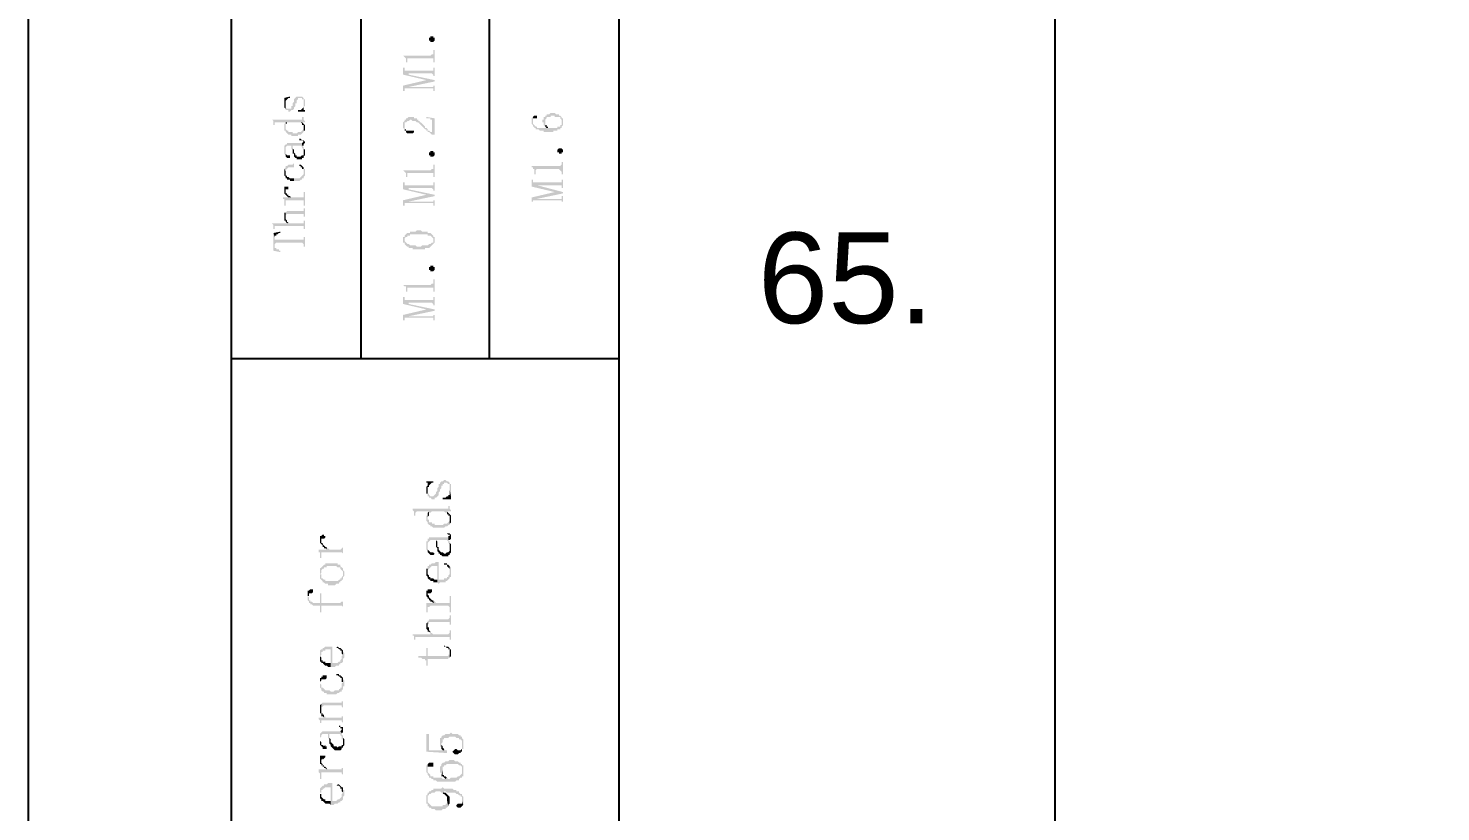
# Model space of a CAD drawing. Header units: millimetres. Extents: x 7018 to 13530, y 4187 to 5692.
# Drawn here: x 13109.91 to 13156.6, y 5084.47 to 5110.38 of the extents above; entities that cross this region are included whole.
import ezdxf

# ---------------------------------------------------------------- set-up
doc = ezdxf.new("R2010")
doc.units = ezdxf.units.MM
doc.styles.get("Standard").update_dxf_attribs({"font": 'arial.ttf'})

msp = doc.modelspace()

# ---------------------------------------------------------------- hatches: boundary and pattern name
at = {"transparency": 33554559}
for points in [[(13123.345, 5110.016), (13123.345, 5109.971), (13123.345, 5109.971), (13123.299, 5109.926), (13123.209, 5109.926), (13123.209, 5109.971), (13123.164, 5109.971), (13123.164, 5110.016), (13123.164, 5110.061), (13123.209, 5110.061), (13123.209, 5110.106), (13123.299, 5110.106), (13123.299, 5110.061), (13123.345, 5110.061), (13123.345, 5110.016)], [(13122.306, 5109.474), (13122.306, 5109.474), (13122.352, 5109.429), (13122.352, 5109.429), (13122.397, 5109.384), (13122.397, 5109.339), (13122.397, 5109.249), (13122.442, 5109.249), (13122.442, 5109.384), (13123.299, 5109.384), (13123.299, 5109.339), (13123.299, 5109.249), (13123.345, 5109.249), (13123.345, 5109.655), (13123.299, 5109.655), (13123.299, 5109.565), (13123.299, 5109.519), (13123.254, 5109.519), (13123.209, 5109.474)], [(13122.306, 5109.068), (13122.306, 5108.843), (13123.074, 5108.662), (13123.074, 5108.662), (13123.345, 5108.617), (13123.345, 5108.662), (13122.487, 5108.843), (13122.487, 5108.888), (13122.397, 5108.978), (13122.352, 5108.978), (13122.352, 5109.068)], [(13122.397, 5108.978), (13122.487, 5108.888), (13123.254, 5108.888), (13123.299, 5108.843), (13123.299, 5108.797), (13123.345, 5108.797), (13123.345, 5109.068), (13123.299, 5109.068), (13123.299, 5109.023), (13123.299, 5108.978), (13123.254, 5108.978)], [(13122.306, 5108.481), (13122.306, 5108.301), (13122.352, 5108.301), (13122.352, 5108.346), (13122.352, 5108.391), (13122.397, 5108.391), (13122.487, 5108.436), (13123.345, 5108.617), (13123.074, 5108.662)], [(13122.397, 5108.391), (13123.299, 5108.391), (13123.299, 5108.301), (13123.345, 5108.301), (13123.345, 5108.481), (13123.299, 5108.481), (13123.299, 5108.436), (13122.487, 5108.436)], [(13118.38, 5108.075), (13118.38, 5108.03), (13118.425, 5107.714), (13118.425, 5107.895), (13118.425, 5107.94), (13118.425, 5107.985), (13118.47, 5108.03), (13118.47, 5108.03), (13118.515, 5108.075), (13118.561, 5108.075), (13118.561, 5108.12)], [(13118.38, 5107.895), (13118.38, 5107.804), (13118.38, 5107.759), (13118.425, 5107.714), (13118.38, 5108.03), (13118.38, 5107.985)], [(13118.425, 5107.714), (13118.425, 5107.669), (13118.515, 5107.669), (13118.515, 5107.624), (13118.561, 5107.624), (13118.606, 5107.669), (13118.651, 5107.669), (13118.696, 5107.714), (13118.696, 5107.759), (13118.696, 5107.759), (13118.741, 5107.804), (13118.741, 5107.85), (13118.741, 5107.895), (13118.786, 5107.895), (13118.786, 5107.985), (13118.786, 5107.985), (13118.831, 5108.03), (13118.831, 5108.075), (13118.967, 5108.075), (13118.967, 5108.03), (13119.012, 5108.03), (13119.012, 5107.985), (13119.012, 5107.714), (13119.012, 5107.759), (13119.057, 5107.804), (13119.057, 5107.895), (13119.057, 5108.03), (13119.012, 5108.03), (13119.012, 5108.075), (13119.012, 5108.075), (13118.967, 5108.12), (13118.786, 5108.12), (13118.741, 5108.075), (13118.741, 5108.075), (13118.696, 5108.03), (13118.696, 5107.985), (13118.696, 5107.94), (13118.651, 5107.895), (13118.651, 5107.85), (13118.651, 5107.804), (13118.606, 5107.804), (13118.606, 5107.714), (13118.47, 5107.714), (13118.425, 5107.759), (13118.425, 5107.804), (13118.425, 5107.895)], [(13117.974, 5107.353), (13117.974, 5107.353), (13118.019, 5107.308), (13118.019, 5107.263), (13118.019, 5107.173), (13118.064, 5107.173), (13118.064, 5107.263), (13118.47, 5107.263), (13118.47, 5107.218), (13118.47, 5107.263), (13119.057, 5107.263), (13119.057, 5107.308), (13119.057, 5107.308), (13119.012, 5107.353), (13119.012, 5107.398), (13119.012, 5107.443), (13118.967, 5107.443), (13118.967, 5107.398), (13118.967, 5107.353), (13118.922, 5107.353)], [(13118.831, 5107.669), (13118.831, 5107.624), (13119.057, 5107.624), (13119.057, 5107.669), (13119.012, 5107.669), (13119.012, 5107.895), (13119.012, 5107.85), (13119.012, 5107.759), (13119.012, 5107.759), (13118.967, 5107.714), (13118.967, 5107.714), (13118.922, 5107.669), (13118.876, 5107.669)], [(13122.306, 5107.173), (13122.306, 5107.127), (13122.306, 5107.082), (13122.352, 5107.037), (13122.352, 5107.173), (13122.352, 5107.263), (13122.397, 5107.263), (13122.442, 5107.308), (13122.487, 5107.308), (13122.532, 5107.353), (13122.577, 5107.353), (13122.622, 5107.308), (13122.713, 5107.308), (13122.758, 5107.263), (13122.803, 5107.263), (13122.848, 5107.218), (13122.848, 5107.218), (13122.893, 5107.173), (13122.893, 5107.173), (13122.938, 5107.127), (13122.938, 5107.127), (13122.983, 5107.082), (13122.983, 5107.082), (13123.029, 5107.037), (13123.074, 5107.037), (13123.074, 5106.992), (13123.119, 5106.992), (13123.119, 5106.947), (13123.164, 5106.947), (13123.209, 5106.902), (13123.209, 5106.902), (13123.254, 5106.857), (13123.254, 5106.947), (13123.209, 5106.947), (13123.164, 5106.992), (13123.119, 5106.992), (13123.119, 5107.037), (13123.119, 5107.037), (13123.074, 5107.082), (13123.029, 5107.082), (13123.029, 5107.127), (13123.029, 5107.127), (13122.983, 5107.173), (13122.983, 5107.173), (13122.938, 5107.218), (13122.938, 5107.218), (13122.893, 5107.263), (13122.848, 5107.263), (13122.848, 5107.308), (13122.803, 5107.308), (13122.803, 5107.353), (13122.758, 5107.353), (13122.758, 5107.398), (13122.668, 5107.398), (13122.668, 5107.443), (13122.487, 5107.443), (13122.442, 5107.398), (13122.397, 5107.398), (13122.397, 5107.353), (13122.352, 5107.353), (13122.352, 5107.308), (13122.352, 5107.308), (13122.306, 5107.263), (13122.306, 5107.218), (13122.306, 5107.218)], [(13123.074, 5107.443), (13123.074, 5107.398), (13123.209, 5107.398), (13123.209, 5107.353), (13123.254, 5107.353), (13123.254, 5106.857), (13123.345, 5106.857), (13123.345, 5107.398)], [(13126.549, 5107.308), (13126.549, 5107.263), (13126.549, 5107.218), (13126.594, 5107.173), (13126.594, 5107.127), (13126.639, 5107.127), (13126.639, 5107.082), (13126.684, 5107.082), (13126.684, 5107.037), (13126.775, 5107.037), (13126.82, 5106.992), (13126.955, 5106.992), (13126.955, 5106.947), (13127.271, 5106.947), (13127.271, 5106.992), (13127.406, 5106.992), (13127.406, 5107.037), (13127.497, 5107.037), (13127.497, 5107.082), (13127.542, 5107.082), (13127.542, 5107.127), (13127.542, 5107.263), (13127.542, 5107.173), (13127.497, 5107.173), (13127.497, 5107.127), (13127.406, 5107.127), (13127.406, 5107.082), (13126.729, 5107.082), (13126.729, 5107.127), (13126.684, 5107.127), (13126.639, 5107.173), (13126.639, 5107.173), (13126.594, 5107.218), (13126.594, 5107.263), (13126.594, 5107.443), (13126.549, 5107.398), (13126.549, 5107.353)], [(13126.594, 5107.443), (13126.594, 5107.308), (13126.594, 5107.398), (13126.729, 5107.398), (13126.729, 5107.489), (13126.639, 5107.489)], [(13126.91, 5107.308), (13126.91, 5107.263), (13126.955, 5107.263), (13126.955, 5107.173), (13126.955, 5107.173), (13127, 5107.127), (13127, 5107.308), (13127, 5107.353), (13127, 5107.353), (13127.045, 5107.398), (13127.045, 5107.443), (13127.181, 5107.443), (13127.181, 5107.489), (13127.316, 5107.489), (13127.316, 5107.443), (13127.497, 5107.443), (13127.497, 5107.398), (13127.497, 5107.398), (13127.542, 5107.353), (13127.542, 5107.127), (13127.587, 5107.173), (13127.587, 5107.263), (13127.587, 5107.308), (13127.587, 5107.398), (13127.542, 5107.398), (13127.542, 5107.443), (13127.542, 5107.443), (13127.497, 5107.489), (13127.452, 5107.489), (13127.452, 5107.534), (13127.361, 5107.534), (13127.316, 5107.579), (13127.181, 5107.579), (13127.136, 5107.534), (13127.045, 5107.534), (13127.045, 5107.489), (13127, 5107.489), (13127, 5107.443), (13126.955, 5107.443), (13126.955, 5107.398), (13126.955, 5107.353), (13126.91, 5107.353)], [(13118.38, 5107.082), (13118.38, 5107.037), (13118.38, 5106.992), (13118.425, 5106.992), (13118.425, 5106.947), (13118.425, 5106.947), (13118.47, 5106.902), (13118.47, 5106.902), (13118.515, 5106.857), (13118.606, 5106.857), (13118.606, 5106.812), (13118.831, 5106.812), (13118.831, 5106.857), (13118.922, 5106.857), (13118.967, 5106.902), (13118.967, 5106.902), (13119.012, 5106.947), (13119.012, 5107.082), (13119.012, 5107.037), (13119.012, 5107.037), (13118.967, 5106.992), (13118.967, 5106.992), (13118.922, 5106.947), (13118.831, 5106.947), (13118.786, 5106.902), (13118.651, 5106.902), (13118.651, 5106.947), (13118.515, 5106.947), (13118.515, 5106.992), (13118.47, 5106.992), (13118.425, 5107.037), (13118.425, 5107.218), (13118.38, 5107.218), (13118.38, 5107.173), (13118.38, 5107.127)], [(13118.425, 5107.218), (13118.425, 5107.127), (13118.425, 5107.218), (13118.47, 5107.218), (13118.47, 5107.263), (13118.425, 5107.263)], [(13118.922, 5107.263), (13118.967, 5107.218), (13118.967, 5107.173), (13119.012, 5107.173), (13119.012, 5106.947), (13119.012, 5106.992), (13119.057, 5106.992), (13119.057, 5107.037), (13119.057, 5107.082), (13119.057, 5107.127), (13119.057, 5107.173), (13119.012, 5107.218), (13119.012, 5107.218), (13118.967, 5107.263)], [(13122.352, 5107.037), (13122.352, 5106.992), (13122.397, 5106.992), (13122.397, 5106.947), (13122.397, 5106.947), (13122.442, 5106.902), (13122.622, 5106.902), (13122.668, 5106.947), (13122.668, 5106.992), (13122.397, 5106.992), (13122.397, 5107.037), (13122.352, 5107.037), (13122.352, 5107.127), (13122.352, 5107.127)], [(13127, 5107.127), (13127, 5107.127), (13127.045, 5107.082), (13127.09, 5107.082), (13127.09, 5107.127), (13127.045, 5107.127), (13127.045, 5107.173), (13127, 5107.173), (13127, 5107.218), (13127, 5107.308)], [(13118.38, 5106.36), (13118.38, 5106.315), (13118.38, 5106.225), (13118.38, 5106.225), (13118.425, 5106.18), (13118.425, 5106.36), (13118.425, 5106.45), (13118.425, 5106.45), (13118.47, 5106.496), (13118.606, 5106.496), (13118.606, 5106.405), (13118.651, 5106.36), (13118.651, 5106.315), (13118.651, 5106.496), (13118.922, 5106.496), (13118.967, 5106.45), (13118.967, 5106.405), (13119.012, 5106.405), (13119.012, 5106.315), (13119.012, 5106.27), (13119.012, 5106.45), (13119.012, 5106.45), (13118.967, 5106.496), (13118.967, 5106.586), (13118.47, 5106.586), (13118.47, 5106.541), (13118.425, 5106.541), (13118.38, 5106.496)], [(13118.876, 5106.721), (13118.876, 5106.676), (13118.967, 5106.676), (13119.012, 5106.631), (13119.012, 5106.496), (13119.012, 5106.541), (13119.012, 5106.541), (13119.057, 5106.586), (13119.057, 5106.631), (13119.012, 5106.676), (13118.967, 5106.676), (13118.922, 5106.721)], [(13118.967, 5106.586), (13118.967, 5106.496), (13119.012, 5106.496), (13119.012, 5106.631), (13119.012, 5106.631)], [(13118.425, 5106.18), (13118.425, 5106.135), (13118.425, 5106.135), (13118.47, 5106.089), (13118.561, 5106.089), (13118.561, 5106.135), (13118.561, 5106.18), (13118.47, 5106.18), (13118.425, 5106.225), (13118.425, 5106.36)], [(13118.651, 5106.315), (13118.651, 5106.225), (13118.696, 5106.225), (13118.696, 5106.18), (13118.696, 5106.135), (13118.696, 5106.135), (13118.741, 5106.089), (13118.786, 5106.089), (13118.786, 5106.044), (13118.967, 5106.044), (13118.967, 5106.089), (13119.012, 5106.089), (13119.012, 5106.135), (13119.012, 5106.135), (13119.057, 5106.18), (13119.057, 5106.27), (13119.057, 5106.315), (13119.057, 5106.36), (13119.012, 5106.405), (13119.012, 5106.225), (13119.012, 5106.18), (13118.967, 5106.18), (13118.922, 5106.135), (13118.786, 5106.135), (13118.786, 5106.18), (13118.741, 5106.18), (13118.741, 5106.225), (13118.741, 5106.225), (13118.696, 5106.27), (13118.696, 5106.315), (13118.696, 5106.36), (13118.651, 5106.405), (13118.651, 5106.496)], [(13123.345, 5106.225), (13123.345, 5106.18), (13123.345, 5106.18), (13123.299, 5106.135), (13123.209, 5106.135), (13123.209, 5106.18), (13123.164, 5106.18), (13123.164, 5106.225), (13123.164, 5106.27), (13123.209, 5106.27), (13123.209, 5106.315), (13123.299, 5106.315), (13123.299, 5106.27), (13123.345, 5106.27), (13123.345, 5106.225)], [(13127.587, 5106.315), (13127.587, 5106.27), (13127.542, 5106.27), (13127.542, 5106.225), (13127.452, 5106.225), (13127.452, 5106.27), (13127.406, 5106.27), (13127.406, 5106.315), (13127.406, 5106.36), (13127.406, 5106.36), (13127.452, 5106.405), (13127.542, 5106.405), (13127.587, 5106.36), (13127.587, 5106.315)], [(13118.38, 5105.728), (13118.425, 5105.638), (13118.425, 5105.683), (13118.425, 5105.683), (13118.47, 5105.728), (13118.47, 5105.728), (13118.515, 5105.774), (13118.696, 5105.774), (13118.696, 5105.322), (13118.876, 5105.322), (13118.922, 5105.367), (13118.967, 5105.367), (13118.967, 5105.412), (13119.012, 5105.412), (13119.012, 5105.458), (13119.012, 5105.458), (13119.057, 5105.503), (13119.057, 5105.548), (13119.057, 5105.638), (13119.057, 5105.683), (13119.057, 5105.728), (13119.012, 5105.728), (13119.012, 5105.774), (13119.012, 5105.638), (13119.012, 5105.548), (13119.012, 5105.548), (13118.967, 5105.503), (13118.967, 5105.503), (13118.922, 5105.458), (13118.922, 5105.458), (13118.876, 5105.412), (13118.696, 5105.412), (13118.696, 5105.909), (13118.696, 5105.909), (13118.651, 5105.864), (13118.515, 5105.864), (13118.47, 5105.819), (13118.425, 5105.819), (13118.425, 5105.774), (13118.425, 5105.774)], [(13118.38, 5105.593), (13118.38, 5105.503), (13118.38, 5105.503), (13118.425, 5105.458), (13118.425, 5105.412), (13118.47, 5105.412), (13118.47, 5105.367), (13118.561, 5105.367), (13118.561, 5105.322), (13118.696, 5105.322), (13118.696, 5105.412), (13118.561, 5105.412), (13118.515, 5105.458), (13118.47, 5105.458), (13118.47, 5105.503), (13118.425, 5105.503), (13118.425, 5105.548), (13118.425, 5105.638), (13118.38, 5105.728), (13118.38, 5105.683), (13118.38, 5105.638)], [(13118.876, 5105.819), (13118.922, 5105.819), (13118.922, 5105.774), (13118.967, 5105.774), (13118.967, 5105.728), (13119.012, 5105.728), (13119.012, 5105.683), (13119.012, 5105.638), (13119.012, 5105.774), (13119.012, 5105.774), (13118.967, 5105.819), (13118.967, 5105.819), (13118.922, 5105.864), (13118.876, 5105.864)], [(13122.306, 5105.683), (13122.306, 5105.683), (13122.352, 5105.638), (13122.352, 5105.638), (13122.397, 5105.593), (13122.397, 5105.548), (13122.397, 5105.458), (13122.442, 5105.458), (13122.442, 5105.593), (13123.299, 5105.593), (13123.299, 5105.548), (13123.299, 5105.458), (13123.345, 5105.458), (13123.345, 5105.864), (13123.299, 5105.864), (13123.299, 5105.774), (13123.299, 5105.728), (13123.254, 5105.728), (13123.209, 5105.683)], [(13126.549, 5105.819), (13126.549, 5105.774), (13126.594, 5105.774), (13126.594, 5105.728), (13126.639, 5105.728), (13126.639, 5105.683), (13126.639, 5105.548), (13126.684, 5105.548), (13126.684, 5105.683), (13126.684, 5105.683), (13126.729, 5105.728), (13127.452, 5105.728), (13127.497, 5105.683), (13127.497, 5105.683), (13127.542, 5105.638), (13127.542, 5105.548), (13127.587, 5105.548), (13127.587, 5105.954), (13127.542, 5105.954), (13127.542, 5105.864), (13127.542, 5105.864), (13127.497, 5105.819), (13127.452, 5105.819)], [(13118.38, 5105.051), (13118.38, 5104.961), (13118.38, 5104.916), (13118.425, 5104.871), (13118.425, 5105.006), (13118.425, 5105.051), (13118.515, 5105.051), (13118.515, 5105.097), (13118.515, 5105.142), (13118.38, 5105.142), (13118.38, 5105.097)], [(13122.306, 5105.277), (13122.306, 5105.051), (13123.074, 5104.871), (13123.074, 5104.871), (13123.345, 5104.826), (13123.345, 5104.871), (13122.487, 5105.051), (13122.487, 5105.097), (13122.397, 5105.187), (13122.352, 5105.187), (13122.352, 5105.277)], [(13122.397, 5105.187), (13122.487, 5105.097), (13123.254, 5105.097), (13123.299, 5105.051), (13123.299, 5105.006), (13123.345, 5105.006), (13123.345, 5105.277), (13123.299, 5105.277), (13123.299, 5105.232), (13123.299, 5105.187), (13123.254, 5105.187)], [(13126.549, 5105.367), (13126.549, 5105.142), (13127.316, 5104.961), (13127.316, 5104.961), (13127.587, 5104.916), (13127.587, 5104.961), (13126.729, 5105.187), (13126.729, 5105.187), (13126.639, 5105.277), (13126.594, 5105.277), (13126.594, 5105.322), (13126.594, 5105.367)], [(13126.639, 5105.277), (13126.729, 5105.187), (13127.542, 5105.187), (13127.542, 5105.142), (13127.542, 5105.097), (13127.587, 5105.097), (13127.587, 5105.367), (13127.542, 5105.367), (13127.542, 5105.322), (13127.542, 5105.277), (13127.497, 5105.277)], [(13118.335, 5104.781), (13118.335, 5104.735), (13118.38, 5104.735), (13118.38, 5104.645), (13118.38, 5104.6), (13118.38, 5104.51), (13118.425, 5104.51), (13118.425, 5104.645), (13118.425, 5104.69), (13119.012, 5104.69), (13119.012, 5104.645), (13119.012, 5104.51), (13119.057, 5104.51), (13119.057, 5104.961), (13119.012, 5104.961), (13119.012, 5104.826), (13119.012, 5104.781), (13118.561, 5104.781)], [(13118.425, 5104.871), (13118.425, 5104.871), (13118.47, 5104.826), (13118.47, 5104.826), (13118.515, 5104.781), (13118.606, 5104.781), (13118.561, 5104.826), (13118.515, 5104.826), (13118.515, 5104.871), (13118.47, 5104.871), (13118.47, 5104.916), (13118.425, 5104.916), (13118.425, 5104.961), (13118.425, 5105.006)], [(13122.306, 5104.69), (13122.306, 5104.51), (13122.352, 5104.51), (13122.352, 5104.555), (13122.352, 5104.6), (13122.397, 5104.6), (13122.487, 5104.645), (13123.345, 5104.826), (13123.074, 5104.871)], [(13122.397, 5104.6), (13123.299, 5104.6), (13123.299, 5104.51), (13123.345, 5104.51), (13123.345, 5104.69), (13123.299, 5104.69), (13123.299, 5104.645), (13122.487, 5104.645)], [(13126.549, 5104.781), (13126.549, 5104.645), (13126.594, 5104.645), (13126.594, 5104.69), (13126.639, 5104.69), (13126.729, 5104.735), (13127.587, 5104.916), (13127.316, 5104.961)], [(13126.639, 5104.69), (13127.542, 5104.69), (13127.542, 5104.645), (13127.587, 5104.645), (13127.587, 5104.826), (13127.542, 5104.826), (13127.542, 5104.781), (13127.542, 5104.735), (13126.729, 5104.735)], [(13118.38, 5104.149), (13118.38, 5104.104), (13118.38, 5104.013), (13118.425, 5104.013), (13118.425, 5103.968), (13118.425, 5103.968), (13118.47, 5103.923), (13118.47, 5103.923), (13118.515, 5103.968), (13118.47, 5103.968), (13118.47, 5104.013), (13118.47, 5104.013), (13118.425, 5104.058), (13118.425, 5104.284), (13118.38, 5104.284), (13118.38, 5104.194), (13118.38, 5104.194)], [(13118.425, 5104.284), (13118.425, 5104.149), (13118.425, 5104.194), (13118.47, 5104.239), (13119.012, 5104.239), (13119.012, 5104.149), (13119.057, 5104.149), (13119.057, 5104.42), (13119.012, 5104.42), (13119.012, 5104.374), (13119.012, 5104.329), (13118.47, 5104.329)], [(13117.974, 5103.923), (13117.974, 5103.923), (13118.019, 5103.878), (13118.019, 5103.833), (13118.019, 5103.743), (13118.064, 5103.743), (13118.064, 5103.788), (13118.064, 5103.833), (13119.012, 5103.833), (13119.012, 5103.743), (13119.057, 5103.743), (13119.057, 5104.013), (13119.012, 5104.013), (13119.012, 5103.968), (13119.012, 5103.923), (13118.515, 5103.923), (13118.515, 5103.968), (13118.47, 5103.923)], [(13118.019, 5103.607), (13118.064, 5103.427), (13118.064, 5103.517), (13118.109, 5103.517), (13118.109, 5103.562), (13118.154, 5103.562), (13118.199, 5103.607), (13118.245, 5103.607), (13118.245, 5103.652)], [(13118.019, 5103.607), (13118.019, 5103.02), (13118.245, 5102.975), (13118.245, 5103.02), (13118.199, 5103.02), (13118.199, 5103.066), (13118.109, 5103.066), (13118.109, 5103.111), (13118.064, 5103.111), (13118.064, 5103.201), (13118.064, 5103.427)], [(13118.064, 5103.427), (13118.064, 5103.201), (13118.064, 5103.246), (13118.064, 5103.246), (13118.109, 5103.291), (13118.967, 5103.291), (13119.012, 5103.246), (13119.012, 5103.156), (13119.057, 5103.156), (13119.057, 5103.472), (13119.012, 5103.472), (13119.012, 5103.427), (13119.012, 5103.382), (13118.064, 5103.382)], [(13122.306, 5103.382), (13122.306, 5103.291), (13122.352, 5103.291), (13122.352, 5103.246), (13122.352, 5103.382), (13122.352, 5103.427), (13122.352, 5103.427), (13122.397, 5103.472), (13122.442, 5103.472), (13122.442, 5103.517), (13122.532, 5103.517), (13122.532, 5103.562), (13123.119, 5103.562), (13123.119, 5103.517), (13123.209, 5103.517), (13123.254, 5103.472), (13123.254, 5103.472), (13123.299, 5103.427), (13123.299, 5103.382), (13123.299, 5103.517), (13123.299, 5103.517), (13123.254, 5103.562), (13123.254, 5103.562), (13123.209, 5103.607), (13123.119, 5103.607), (13123.119, 5103.652), (13122.938, 5103.652), (13122.893, 5103.697), (13122.758, 5103.697), (13122.713, 5103.652), (13122.532, 5103.652), (13122.532, 5103.607), (13122.442, 5103.607), (13122.397, 5103.562), (13122.397, 5103.562), (13122.352, 5103.517), (13122.352, 5103.472), (13122.306, 5103.472)], [(13122.352, 5103.246), (13122.397, 5103.201), (13122.397, 5103.201), (13122.442, 5103.156), (13122.487, 5103.156), (13122.487, 5103.111), (13122.622, 5103.111), (13122.622, 5103.066), (13123.029, 5103.066), (13123.029, 5103.111), (13123.164, 5103.111), (13123.209, 5103.156), (13123.209, 5103.156), (13123.254, 5103.201), (13123.254, 5103.201), (13123.299, 5103.246), (13123.299, 5103.246), (13123.345, 5103.291), (13123.345, 5103.336), (13123.345, 5103.382), (13123.345, 5103.427), (13123.345, 5103.472), (13123.299, 5103.472), (13123.299, 5103.517), (13123.299, 5103.336), (13123.299, 5103.291), (13123.254, 5103.291), (13123.209, 5103.246), (13123.164, 5103.246), (13123.119, 5103.201), (13122.938, 5103.201), (13122.893, 5103.156), (13122.758, 5103.156), (13122.713, 5103.201), (13122.532, 5103.201), (13122.487, 5103.246), (13122.442, 5103.246), (13122.397, 5103.291), (13122.397, 5103.291), (13122.352, 5103.336), (13122.352, 5103.382)], [(13123.345, 5102.434), (13123.345, 5102.389), (13123.345, 5102.389), (13123.299, 5102.343), (13123.209, 5102.343), (13123.209, 5102.389), (13123.164, 5102.389), (13123.164, 5102.434), (13123.164, 5102.479), (13123.209, 5102.479), (13123.209, 5102.524), (13123.299, 5102.524), (13123.299, 5102.479), (13123.345, 5102.479), (13123.345, 5102.434)], [(13122.306, 5101.892), (13122.306, 5101.892), (13122.352, 5101.847), (13122.397, 5101.847), (13122.397, 5101.802), (13122.397, 5101.757), (13122.397, 5101.666), (13122.442, 5101.666), (13122.442, 5101.802), (13123.299, 5101.802), (13123.299, 5101.757), (13123.299, 5101.666), (13123.345, 5101.666), (13123.345, 5102.073), (13123.299, 5102.073), (13123.299, 5101.982), (13123.299, 5101.937), (13123.254, 5101.937), (13123.209, 5101.892)], [(13122.306, 5101.486), (13122.306, 5101.26), (13123.074, 5101.08), (13123.074, 5101.08), (13123.345, 5101.035), (13123.345, 5101.08), (13122.487, 5101.26), (13122.487, 5101.305), (13122.397, 5101.396), (13122.352, 5101.396), (13122.352, 5101.486)], [(13122.397, 5101.396), (13122.487, 5101.305), (13123.254, 5101.305), (13123.299, 5101.26), (13123.299, 5101.215), (13123.345, 5101.215), (13123.345, 5101.486), (13123.299, 5101.486), (13123.299, 5101.441), (13123.299, 5101.396), (13123.254, 5101.396)], [(13122.306, 5100.899), (13122.306, 5100.719), (13122.352, 5100.719), (13122.352, 5100.764), (13122.352, 5100.809), (13122.397, 5100.809), (13122.487, 5100.854), (13123.345, 5101.035), (13123.074, 5101.08)], [(13122.397, 5100.809), (13123.299, 5100.809), (13123.299, 5100.719), (13123.345, 5100.719), (13123.345, 5100.899), (13123.299, 5100.899), (13123.299, 5100.854), (13122.487, 5100.854)], [(13123.074, 5095.393), (13123.074, 5095.348), (13123.119, 5095.348), (13123.119, 5094.942), (13123.119, 5095.122), (13123.119, 5095.213), (13123.164, 5095.213), (13123.164, 5095.258), (13123.209, 5095.303), (13123.209, 5095.303), (13123.254, 5095.348), (13123.299, 5095.348), (13123.299, 5095.393)], [(13123.074, 5095.122), (13123.074, 5094.987), (13123.119, 5094.987), (13123.119, 5094.942), (13123.119, 5095.303), (13123.119, 5095.258), (13123.074, 5095.213)], [(13123.119, 5094.942), (13123.119, 5094.897), (13123.164, 5094.897), (13123.164, 5094.852), (13123.209, 5094.852), (13123.254, 5094.806), (13123.345, 5094.806), (13123.345, 5094.852), (13123.39, 5094.852), (13123.435, 5094.897), (13123.435, 5094.897), (13123.48, 5094.942), (13123.48, 5095.032), (13123.525, 5095.077), (13123.525, 5095.122), (13123.57, 5095.167), (13123.57, 5095.258), (13123.615, 5095.258), (13123.615, 5095.303), (13123.66, 5095.303), (13123.66, 5095.348), (13123.751, 5095.348), (13123.796, 5095.303), (13123.841, 5095.303), (13123.841, 5095.258), (13123.841, 5095.122), (13123.886, 5094.897), (13123.886, 5094.942), (13123.886, 5095.032), (13123.886, 5095.213), (13123.886, 5095.303), (13123.841, 5095.303), (13123.841, 5095.348), (13123.841, 5095.348), (13123.796, 5095.393), (13123.751, 5095.393), (13123.706, 5095.438), (13123.66, 5095.438), (13123.615, 5095.393), (13123.57, 5095.393), (13123.525, 5095.348), (13123.525, 5095.303), (13123.48, 5095.303), (13123.48, 5095.213), (13123.435, 5095.167), (13123.435, 5095.077), (13123.39, 5095.032), (13123.39, 5094.987), (13123.345, 5094.942), (13123.345, 5094.942), (13123.299, 5094.897), (13123.209, 5094.897), (13123.164, 5094.942), (13123.164, 5094.987), (13123.119, 5094.987), (13123.119, 5095.122)], [(13123.615, 5094.852), (13123.615, 5094.806), (13123.886, 5094.806), (13123.886, 5094.852), (13123.886, 5094.897), (13123.886, 5094.897), (13123.841, 5095.122), (13123.841, 5095.032), (13123.841, 5094.942), (13123.796, 5094.942), (13123.796, 5094.897), (13123.751, 5094.897), (13123.706, 5094.852), (13123.66, 5094.852)], [(13122.622, 5094.49), (13122.622, 5094.445), (13122.668, 5094.4), (13122.668, 5094.265), (13122.713, 5094.265), (13122.713, 5094.355), (13122.713, 5094.355), (13122.758, 5094.4), (13123.164, 5094.4), (13123.164, 5094.355), (13123.209, 5094.355), (13123.254, 5094.4), (13123.66, 5094.4), (13123.706, 5094.355), (13123.751, 5094.355), (13123.751, 5094.4), (13123.886, 5094.4), (13123.886, 5094.445), (13123.841, 5094.49), (13123.841, 5094.581), (13123.796, 5094.581), (13123.796, 5094.536), (13123.796, 5094.49), (13123.751, 5094.49)], [(13123.119, 5094.31), (13123.119, 5094.175), (13123.119, 5094.22), (13123.164, 5094.265), (13123.164, 5094.31), (13123.164, 5094.4), (13123.164, 5094.4), (13123.119, 5094.355)], [(13123.751, 5094.355), (13123.751, 5094.31), (13123.796, 5094.31), (13123.796, 5094.265), (13123.841, 5094.265), (13123.841, 5093.994), (13123.886, 5094.039), (13123.886, 5094.175), (13123.886, 5094.22), (13123.886, 5094.265), (13123.841, 5094.31), (13123.841, 5094.31), (13123.796, 5094.355), (13123.796, 5094.355), (13123.751, 5094.4)], [(13123.074, 5094.175), (13123.074, 5094.084), (13123.119, 5094.039), (13123.119, 5093.994), (13123.164, 5093.949), (13123.209, 5093.949), (13123.209, 5093.904), (13123.254, 5093.904), (13123.299, 5093.859), (13123.66, 5093.859), (13123.706, 5093.904), (13123.751, 5093.904), (13123.796, 5093.949), (13123.841, 5093.949), (13123.841, 5094.175), (13123.841, 5094.084), (13123.796, 5094.039), (13123.796, 5094.039), (13123.751, 5093.994), (13123.66, 5093.994), (13123.615, 5093.949), (13123.345, 5093.949), (13123.345, 5093.994), (13123.254, 5093.994), (13123.254, 5094.039), (13123.164, 5094.039), (13123.164, 5094.129), (13123.119, 5094.129), (13123.119, 5094.31), (13123.119, 5094.265), (13123.074, 5094.265), (13123.074, 5094.22)], [(13119.553, 5093.452), (13119.553, 5093.362), (13119.553, 5093.362), (13119.599, 5093.317), (13119.599, 5093.452), (13119.599, 5093.498), (13119.689, 5093.498), (13119.734, 5093.543), (13119.734, 5093.588), (13119.689, 5093.588), (13119.689, 5093.633), (13119.644, 5093.633), (13119.599, 5093.588), (13119.553, 5093.588), (13119.553, 5093.498)], [(13119.599, 5093.317), (13119.599, 5093.317), (13119.644, 5093.272), (13119.644, 5093.227), (13119.689, 5093.227), (13119.689, 5093.182), (13119.734, 5093.182), (13119.779, 5093.137), (13119.779, 5093.227), (13119.734, 5093.227), (13119.689, 5093.272), (13119.689, 5093.272), (13119.644, 5093.317), (13119.644, 5093.362), (13119.599, 5093.362), (13119.599, 5093.452)], [(13123.074, 5093.272), (13123.074, 5093.227), (13123.074, 5093.137), (13123.119, 5093.091), (13123.119, 5093.046), (13123.119, 5093.272), (13123.119, 5093.362), (13123.164, 5093.407), (13123.164, 5093.407), (13123.209, 5093.452), (13123.39, 5093.452), (13123.39, 5093.227), (13123.39, 5093.452), (13123.751, 5093.452), (13123.796, 5093.407), (13123.796, 5093.362), (13123.796, 5093.362), (13123.841, 5093.317), (13123.841, 5093.272), (13123.841, 5093.182), (13123.841, 5093.362), (13123.841, 5093.407), (13123.796, 5093.452), (13123.796, 5093.543), (13123.164, 5093.543), (13123.164, 5093.498), (13123.119, 5093.498), (13123.119, 5093.407), (13123.074, 5093.407), (13123.074, 5093.317)], [(13123.39, 5093.227), (13123.435, 5093.182), (13123.435, 5093.091), (13123.435, 5093.091), (13123.48, 5093.046), (13123.48, 5093.001), (13123.525, 5093.001), (13123.525, 5092.956), (13123.57, 5092.956), (13123.615, 5092.911), (13123.796, 5092.911), (13123.796, 5092.956), (13123.841, 5092.956), (13123.841, 5093.001), (13123.886, 5093.046), (13123.886, 5093.182), (13123.886, 5093.272), (13123.886, 5093.317), (13123.886, 5093.317), (13123.841, 5093.362), (13123.841, 5093.091), (13123.841, 5093.091), (13123.796, 5093.046), (13123.751, 5093.046), (13123.706, 5093.001), (13123.66, 5093.001), (13123.615, 5093.046), (13123.57, 5093.046), (13123.525, 5093.091), (13123.525, 5093.091), (13123.48, 5093.137), (13123.48, 5093.227), (13123.435, 5093.227), (13123.435, 5093.407), (13123.39, 5093.452)], [(13123.706, 5093.678), (13123.751, 5093.678), (13123.796, 5093.633), (13123.841, 5093.633), (13123.841, 5093.452), (13123.886, 5093.498), (13123.886, 5093.588), (13123.886, 5093.633), (13123.841, 5093.678), (13123.751, 5093.678)], [(13123.796, 5093.543), (13123.796, 5093.452), (13123.841, 5093.452), (13123.841, 5093.588), (13123.796, 5093.588)], [(13119.508, 5093.137), (13119.508, 5093.046), (13119.553, 5093.046), (13119.553, 5092.956), (13119.553, 5092.866), (13119.599, 5092.866), (13119.599, 5093.001), (13119.599, 5093.046), (13120.276, 5093.046), (13120.321, 5093.001), (13120.321, 5092.866), (13120.321, 5093.362), (13120.321, 5093.227), (13120.321, 5093.227), (13120.276, 5093.182), (13120.276, 5093.182), (13120.23, 5093.137), (13119.869, 5093.137), (13119.824, 5093.182), (13119.779, 5093.182), (13119.779, 5093.137)], [(13123.119, 5093.046), (13123.119, 5093.046), (13123.164, 5093.001), (13123.164, 5093.001), (13123.209, 5092.956), (13123.299, 5092.956), (13123.345, 5093.001), (13123.299, 5093.046), (13123.209, 5093.046), (13123.164, 5093.091), (13123.164, 5093.091), (13123.119, 5093.137), (13123.119, 5093.272)], [(13119.553, 5092.505), (13119.553, 5092.324), (13119.553, 5092.324), (13119.599, 5092.369), (13119.599, 5092.414), (13119.599, 5092.46), (13119.644, 5092.505), (13119.689, 5092.505), (13119.689, 5092.55), (13119.779, 5092.55), (13119.779, 5092.595), (13120.095, 5092.595), (13120.14, 5092.55), (13120.23, 5092.55), (13120.23, 5092.505), (13120.23, 5092.505), (13120.276, 5092.46), (13120.276, 5092.46), (13120.321, 5092.414), (13120.321, 5092.144), (13120.321, 5092.234), (13120.366, 5092.279), (13120.366, 5092.369), (13120.366, 5092.414), (13120.321, 5092.46), (13120.321, 5092.505), (13120.321, 5092.505), (13120.276, 5092.55), (13120.276, 5092.55), (13120.23, 5092.595), (13120.23, 5092.64), (13120.14, 5092.64), (13120.14, 5092.685), (13119.734, 5092.685), (13119.734, 5092.64), (13119.689, 5092.64), (13119.644, 5092.595), (13119.644, 5092.595), (13119.599, 5092.55), (13119.599, 5092.55)], [(13119.553, 5092.324), (13119.553, 5092.189), (13119.553, 5092.189), (13119.599, 5092.144), (13119.599, 5092.144), (13119.644, 5092.098), (13119.644, 5092.053), (13119.689, 5092.053), (13119.734, 5092.008), (13119.824, 5092.008), (13119.824, 5091.963), (13120.05, 5091.963), (13120.095, 5092.008), (13120.185, 5092.008), (13120.185, 5092.053), (13120.23, 5092.053), (13120.23, 5092.098), (13120.276, 5092.098), (13120.276, 5092.144), (13120.321, 5092.144), (13120.321, 5092.324), (13120.321, 5092.279), (13120.276, 5092.234), (13120.276, 5092.189), (13120.23, 5092.189), (13120.23, 5092.144), (13120.185, 5092.144), (13120.14, 5092.098), (13119.734, 5092.098), (13119.734, 5092.144), (13119.689, 5092.144), (13119.644, 5092.189), (13119.599, 5092.189), (13119.599, 5092.324), (13119.553, 5092.324), (13119.553, 5092.505), (13119.553, 5092.46), (13119.553, 5092.369)], [(13123.074, 5092.369), (13123.074, 5092.279), (13123.119, 5092.234), (13123.119, 5092.189), (13123.164, 5092.144), (13123.209, 5092.144), (13123.209, 5092.098), (13123.299, 5092.098), (13123.299, 5092.053), (13123.435, 5092.053), (13123.435, 5092.144), (13123.345, 5092.144), (13123.299, 5092.189), (13123.209, 5092.189), (13123.209, 5092.234), (13123.164, 5092.234), (13123.164, 5092.279), (13123.164, 5092.279), (13123.119, 5092.324), (13123.119, 5092.505), (13123.074, 5092.505), (13123.074, 5092.414)], [(13123.119, 5092.505), (13123.119, 5092.414), (13123.119, 5092.46), (13123.119, 5092.46), (13123.164, 5092.505), (13123.164, 5092.505), (13123.209, 5092.55), (13123.209, 5092.55), (13123.254, 5092.595), (13123.435, 5092.595), (13123.435, 5092.053), (13123.48, 5092.008), (13123.48, 5092.008), (13123.525, 5092.053), (13123.706, 5092.053), (13123.706, 5092.098), (13123.751, 5092.098), (13123.796, 5092.144), (13123.796, 5092.144), (13123.841, 5092.189), (13123.841, 5092.234), (13123.886, 5092.234), (13123.886, 5092.414), (13123.886, 5092.505), (13123.886, 5092.55), (13123.841, 5092.595), (13123.841, 5092.414), (13123.841, 5092.324), (13123.841, 5092.324), (13123.796, 5092.279), (13123.796, 5092.234), (13123.751, 5092.234), (13123.751, 5092.189), (13123.66, 5092.189), (13123.66, 5092.144), (13123.48, 5092.144), (13123.48, 5092.73), (13123.39, 5092.73), (13123.345, 5092.685), (13123.254, 5092.685), (13123.209, 5092.64), (13123.164, 5092.64), (13123.164, 5092.595), (13123.119, 5092.595), (13123.119, 5092.55)], [(13123.66, 5092.685), (13123.66, 5092.64), (13123.751, 5092.64), (13123.751, 5092.595), (13123.796, 5092.55), (13123.796, 5092.55), (13123.841, 5092.505), (13123.841, 5092.414), (13123.841, 5092.595), (13123.841, 5092.595), (13123.796, 5092.64), (13123.751, 5092.64), (13123.751, 5092.685)], [(13119.147, 5091.783), (13119.147, 5091.602), (13119.192, 5091.602), (13119.192, 5091.692), (13119.283, 5091.692), (13119.328, 5091.737), (13119.328, 5091.828), (13119.237, 5091.828), (13119.192, 5091.783)], [(13119.147, 5091.602), (13119.147, 5091.467), (13119.147, 5091.467), (13119.192, 5091.421), (13119.192, 5091.376), (13119.237, 5091.376), (13119.237, 5091.331), (13119.283, 5091.331), (13119.328, 5091.286), (13119.553, 5091.286), (13119.553, 5091.06), (13119.599, 5091.06), (13119.599, 5091.286), (13120.276, 5091.286), (13120.321, 5091.241), (13120.321, 5091.106), (13120.321, 5091.647), (13120.321, 5091.421), (13120.276, 5091.421), (13120.23, 5091.376), (13119.599, 5091.376), (13119.599, 5091.692), (13119.553, 5091.692), (13119.553, 5091.376), (13119.328, 5091.376), (13119.283, 5091.421), (13119.237, 5091.421), (13119.237, 5091.467), (13119.192, 5091.467), (13119.192, 5091.557), (13119.147, 5091.602), (13119.147, 5091.783), (13119.147, 5091.692), (13119.147, 5091.647)], [(13123.074, 5091.692), (13123.074, 5091.602), (13123.074, 5091.602), (13123.119, 5091.557), (13123.119, 5091.512), (13123.119, 5091.692), (13123.209, 5091.692), (13123.254, 5091.737), (13123.254, 5091.783), (13123.254, 5091.828), (13123.119, 5091.828), (13123.119, 5091.783), (13123.074, 5091.783), (13123.074, 5091.737)], [(13123.074, 5091.376), (13123.074, 5091.331), (13123.074, 5091.241), (13123.074, 5091.06), (13123.119, 5091.06), (13123.119, 5091.241), (13123.164, 5091.241), (13123.209, 5091.286), (13123.796, 5091.286), (13123.841, 5091.241), (13123.841, 5091.06), (13123.886, 5091.06), (13123.886, 5091.602), (13123.841, 5091.602), (13123.841, 5091.421), (13123.841, 5091.376), (13123.39, 5091.376), (13123.345, 5091.421), (13123.299, 5091.376)], [(13123.119, 5091.512), (13123.164, 5091.512), (13123.164, 5091.467), (13123.209, 5091.467), (13123.209, 5091.421), (13123.254, 5091.421), (13123.299, 5091.376), (13123.299, 5091.376), (13123.345, 5091.421), (13123.299, 5091.421), (13123.299, 5091.467), (13123.254, 5091.467), (13123.209, 5091.512), (13123.209, 5091.512), (13123.164, 5091.557), (13123.164, 5091.602), (13123.119, 5091.647), (13123.119, 5091.647)], [(13123.074, 5090.609), (13123.074, 5090.519), (13123.119, 5090.474), (13123.119, 5090.429), (13123.164, 5090.429), (13123.209, 5090.383), (13123.209, 5090.338), (13123.209, 5090.429), (13123.164, 5090.474), (13123.164, 5090.564), (13123.119, 5090.564), (13123.119, 5090.79), (13123.119, 5090.745), (13123.074, 5090.699), (13123.074, 5090.654)], [(13123.119, 5090.79), (13123.119, 5090.609), (13123.119, 5090.654), (13123.164, 5090.699), (13123.164, 5090.745), (13123.841, 5090.745), (13123.841, 5090.654), (13123.886, 5090.654), (13123.886, 5090.97), (13123.841, 5090.97), (13123.841, 5090.88), (13123.841, 5090.88), (13123.796, 5090.835), (13123.164, 5090.835), (13123.164, 5090.79)], [(13122.622, 5090.338), (13122.622, 5090.293), (13122.668, 5090.293), (13122.668, 5090.248), (13122.668, 5090.158), (13122.713, 5090.158), (13122.713, 5090.203), (13122.713, 5090.248), (13123.841, 5090.248), (13123.841, 5090.158), (13123.886, 5090.158), (13123.886, 5090.474), (13123.841, 5090.474), (13123.841, 5090.383), (13123.841, 5090.383), (13123.796, 5090.338), (13123.299, 5090.338), (13123.254, 5090.383), (13123.209, 5090.383), (13123.209, 5090.338)], [(13119.553, 5089.752), (13119.553, 5089.616), (13119.553, 5089.616), (13119.599, 5089.661), (13119.599, 5089.752), (13119.644, 5089.752), (13119.644, 5089.797), (13119.734, 5089.797), (13119.734, 5089.842), (13119.914, 5089.842), (13119.914, 5089.255), (13120.05, 5089.255), (13120.095, 5089.3), (13120.185, 5089.3), (13120.185, 5089.345), (13120.23, 5089.345), (13120.23, 5089.391), (13120.276, 5089.391), (13120.321, 5089.436), (13120.321, 5089.481), (13120.321, 5089.526), (13120.366, 5089.571), (13120.366, 5089.616), (13120.366, 5089.706), (13120.366, 5089.706), (13120.321, 5089.752), (13120.321, 5089.797), (13120.321, 5089.661), (13120.321, 5089.661), (13120.276, 5089.616), (13120.276, 5089.526), (13120.276, 5089.526), (13120.23, 5089.481), (13120.23, 5089.436), (13120.185, 5089.436), (13120.14, 5089.391), (13119.96, 5089.391), (13119.96, 5089.932), (13119.734, 5089.932), (13119.689, 5089.887), (13119.644, 5089.887), (13119.644, 5089.842), (13119.599, 5089.842), (13119.553, 5089.797)], [(13119.553, 5089.616), (13119.553, 5089.571), (13119.553, 5089.436), (13119.599, 5089.436), (13119.599, 5089.391), (13119.644, 5089.391), (13119.689, 5089.345), (13119.689, 5089.345), (13119.734, 5089.3), (13119.779, 5089.3), (13119.824, 5089.255), (13119.914, 5089.255), (13119.914, 5089.391), (13119.734, 5089.391), (13119.734, 5089.436), (13119.644, 5089.436), (13119.644, 5089.481), (13119.599, 5089.481), (13119.599, 5089.571), (13119.599, 5089.571), (13119.553, 5089.616), (13119.553, 5089.752), (13119.553, 5089.706), (13119.553, 5089.661)], [(13120.095, 5089.887), (13120.14, 5089.887), (13120.185, 5089.842), (13120.23, 5089.842), (13120.23, 5089.797), (13120.276, 5089.797), (13120.276, 5089.706), (13120.276, 5089.706), (13120.321, 5089.661), (13120.321, 5089.797), (13120.276, 5089.842), (13120.23, 5089.887), (13120.185, 5089.887), (13120.14, 5089.932), (13120.14, 5089.932)], [(13122.803, 5089.616), (13122.803, 5089.571), (13122.893, 5089.571), (13122.938, 5089.526), (13123.029, 5089.526), (13123.029, 5089.481), (13123.074, 5089.481), (13123.074, 5089.3), (13123.119, 5089.3), (13123.119, 5089.526), (13123.796, 5089.526), (13123.796, 5089.571), (13123.841, 5089.571), (13123.841, 5089.752), (13123.841, 5089.661), (13123.796, 5089.661), (13123.796, 5089.616), (13123.119, 5089.616), (13123.119, 5089.887), (13123.074, 5089.887), (13123.074, 5089.616)], [(13123.66, 5089.932), (13123.706, 5089.932), (13123.751, 5089.887), (13123.796, 5089.887), (13123.796, 5089.842), (13123.841, 5089.842), (13123.841, 5089.571), (13123.886, 5089.616), (13123.886, 5089.706), (13123.886, 5089.752), (13123.886, 5089.842), (13123.841, 5089.842), (13123.841, 5089.887), (13123.841, 5089.887), (13123.796, 5089.932), (13123.706, 5089.932), (13123.66, 5089.977)], [(13119.553, 5088.714), (13119.553, 5088.578), (13119.553, 5088.759), (13119.599, 5088.804), (13119.599, 5088.849), (13119.734, 5088.849), (13119.779, 5088.894), (13119.779, 5088.939), (13119.779, 5088.984), (13119.644, 5088.984), (13119.644, 5088.939), (13119.599, 5088.939), (13119.599, 5088.894), (13119.553, 5088.894), (13119.553, 5088.759)], [(13119.553, 5088.578), (13119.599, 5088.533), (13119.599, 5088.488), (13119.599, 5088.488), (13119.644, 5088.443), (13119.689, 5088.443), (13119.689, 5088.398), (13119.779, 5088.398), (13119.779, 5088.352), (13120.095, 5088.352), (13120.14, 5088.398), (13120.185, 5088.398), (13120.23, 5088.443), (13120.276, 5088.443), (13120.276, 5088.488), (13120.321, 5088.533), (13120.321, 5088.623), (13120.366, 5088.623), (13120.366, 5088.759), (13120.366, 5088.804), (13120.321, 5088.849), (13120.321, 5088.894), (13120.321, 5088.759), (13120.321, 5088.759), (13120.276, 5088.714), (13120.276, 5088.578), (13120.23, 5088.578), (13120.23, 5088.533), (13120.185, 5088.533), (13120.185, 5088.488), (13120.05, 5088.488), (13120.005, 5088.443), (13119.914, 5088.443), (13119.869, 5088.488), (13119.734, 5088.488), (13119.689, 5088.533), (13119.689, 5088.533), (13119.644, 5088.578), (13119.599, 5088.578), (13119.599, 5088.668), (13119.599, 5088.668), (13119.553, 5088.714)], [(13120.095, 5088.984), (13120.14, 5088.984), (13120.185, 5088.939), (13120.23, 5088.939), (13120.23, 5088.894), (13120.276, 5088.894), (13120.276, 5088.759), (13120.321, 5088.759), (13120.321, 5088.894), (13120.276, 5088.939), (13120.276, 5088.939), (13120.23, 5088.984), (13120.185, 5088.984), (13120.185, 5089.029), (13120.095, 5089.029)], [(13119.553, 5087.856), (13119.553, 5087.766), (13119.553, 5087.721), (13119.599, 5087.721), (13119.599, 5087.63), (13119.644, 5087.63), (13119.689, 5087.585), (13119.689, 5087.676), (13119.644, 5087.676), (13119.644, 5087.721), (13119.599, 5087.721), (13119.599, 5088.037), (13119.553, 5087.991), (13119.553, 5087.946), (13119.553, 5087.901)], [(13119.599, 5088.037), (13119.599, 5087.856), (13119.599, 5087.946), (13119.644, 5087.946), (13119.689, 5087.991), (13120.276, 5087.991), (13120.276, 5087.946), (13120.321, 5087.901), (13120.321, 5088.172), (13120.321, 5088.127), (13120.276, 5088.127), (13120.276, 5088.082), (13119.644, 5088.082), (13119.599, 5088.037)], [(13119.508, 5087.585), (13119.508, 5087.54), (13119.553, 5087.495), (13119.553, 5087.405), (13119.599, 5087.405), (13119.599, 5087.495), (13120.276, 5087.495), (13120.276, 5087.45), (13120.321, 5087.405), (13120.321, 5087.676), (13120.321, 5087.63), (13120.276, 5087.63), (13120.276, 5087.585), (13119.734, 5087.585), (13119.734, 5087.63), (13119.689, 5087.63), (13119.689, 5087.585)], [(13119.553, 5086.863), (13119.553, 5086.818), (13119.553, 5086.683), (13119.553, 5086.908), (13119.599, 5086.953), (13119.599, 5086.999), (13119.599, 5086.999), (13119.644, 5087.044), (13119.824, 5087.044), (13119.824, 5086.908), (13119.869, 5086.863), (13119.869, 5086.818), (13119.869, 5087.044), (13120.23, 5087.044), (13120.23, 5086.999), (13120.276, 5086.953), (13120.276, 5086.863), (13120.321, 5086.863), (13120.321, 5086.773), (13120.321, 5086.999), (13120.276, 5086.999), (13120.276, 5087.044), (13120.23, 5087.134), (13119.644, 5087.134), (13119.599, 5087.089), (13119.599, 5087.089), (13119.553, 5087.044), (13119.553, 5086.999), (13119.553, 5086.908)], [(13119.869, 5086.818), (13119.869, 5086.728), (13119.914, 5086.683), (13119.914, 5086.637), (13119.914, 5086.637), (13119.96, 5086.592), (13119.96, 5086.592), (13120.005, 5086.547), (13120.005, 5086.547), (13120.05, 5086.502), (13120.23, 5086.502), (13120.276, 5086.547), (13120.276, 5086.592), (13120.321, 5086.592), (13120.321, 5086.637), (13120.321, 5086.637), (13120.366, 5086.683), (13120.366, 5086.773), (13120.366, 5086.863), (13120.321, 5086.908), (13120.321, 5086.953), (13120.321, 5086.683), (13120.276, 5086.683), (13120.276, 5086.637), (13120.185, 5086.637), (13120.14, 5086.592), (13120.095, 5086.637), (13120.005, 5086.637), (13120.005, 5086.683), (13119.96, 5086.728), (13119.96, 5086.728), (13119.914, 5086.773), (13119.914, 5086.818), (13119.914, 5086.863), (13119.869, 5086.908), (13119.869, 5087.044)], [(13120.185, 5087.314), (13120.185, 5087.269), (13120.23, 5087.269), (13120.23, 5087.224), (13120.276, 5087.224), (13120.276, 5087.089), (13120.321, 5087.089), (13120.321, 5087.224), (13120.321, 5087.269), (13120.23, 5087.269), (13120.23, 5087.314)], [(13120.23, 5087.134), (13120.276, 5087.044), (13120.276, 5087.179), (13120.276, 5087.179)], [(13123.074, 5087.044), (13123.074, 5086.457), (13123.751, 5086.412), (13123.751, 5086.502), (13123.706, 5086.502), (13123.66, 5086.547), (13123.66, 5086.502), (13123.164, 5086.502), (13123.164, 5087.044)], [(13123.525, 5086.773), (13123.525, 5086.637), (13123.525, 5086.637), (13123.57, 5086.592), (13123.57, 5086.547), (13123.57, 5086.728), (13123.57, 5086.728), (13123.615, 5086.773), (13123.615, 5086.863), (13123.66, 5086.863), (13123.66, 5086.908), (13123.796, 5086.908), (13123.841, 5086.953), (13124.021, 5086.953), (13124.067, 5086.908), (13124.157, 5086.908), (13124.157, 5086.863), (13124.202, 5086.863), (13124.247, 5086.818), (13124.247, 5086.547), (13124.292, 5086.547), (13124.292, 5086.683), (13124.292, 5086.863), (13124.292, 5086.863), (13124.247, 5086.908), (13124.247, 5086.953), (13124.202, 5086.953), (13124.202, 5086.999), (13124.157, 5086.999), (13124.112, 5087.044), (13123.931, 5087.044), (13123.886, 5087.089), (13123.886, 5087.089), (13123.841, 5087.044), (13123.706, 5087.044), (13123.66, 5086.999), (13123.615, 5086.999), (13123.57, 5086.953), (13123.57, 5086.908), (13123.525, 5086.908), (13123.525, 5086.818), (13123.525, 5086.818)], [(13119.553, 5086.683), (13119.599, 5086.637), (13119.599, 5086.637), (13119.644, 5086.592), (13119.644, 5086.547), (13119.779, 5086.547), (13119.779, 5086.637), (13119.734, 5086.637), (13119.734, 5086.683), (13119.689, 5086.637), (13119.689, 5086.637), (13119.644, 5086.683), (13119.599, 5086.683), (13119.599, 5086.728), (13119.599, 5086.773), (13119.553, 5086.818), (13119.553, 5086.863)], [(13123.57, 5086.547), (13123.57, 5086.547), (13123.615, 5086.502), (13123.66, 5086.502), (13123.66, 5086.547), (13123.66, 5086.547), (13123.615, 5086.592), (13123.615, 5086.637), (13123.615, 5086.637), (13123.57, 5086.683), (13123.57, 5086.728)], [(13123.931, 5086.457), (13123.931, 5086.457), (13123.976, 5086.412), (13123.976, 5086.412), (13124.021, 5086.367), (13124.112, 5086.367), (13124.157, 5086.412), (13124.202, 5086.412), (13124.202, 5086.457), (13124.247, 5086.457), (13124.247, 5086.683), (13124.247, 5086.547), (13124.247, 5086.547), (13124.202, 5086.502), (13124.112, 5086.502), (13124.067, 5086.547), (13124.021, 5086.547), (13123.976, 5086.502), (13123.976, 5086.502)], [(13119.508, 5085.87), (13119.508, 5085.78), (13119.553, 5085.735), (13119.553, 5085.645), (13119.553, 5085.554), (13119.599, 5085.554), (13119.599, 5085.78), (13120.276, 5085.78), (13120.276, 5085.735), (13120.321, 5085.69), (13120.321, 5085.554), (13120.321, 5086.096), (13120.321, 5085.915), (13120.276, 5085.915), (13120.276, 5085.87), (13119.824, 5085.87), (13119.779, 5085.915), (13119.779, 5085.87)], [(13119.553, 5086.186), (13119.553, 5086.051), (13119.599, 5086.051), (13119.599, 5086.186), (13119.599, 5086.186), (13119.644, 5086.231), (13119.644, 5086.186), (13119.689, 5086.231), (13119.689, 5086.231), (13119.734, 5086.276), (13119.734, 5086.322), (13119.553, 5086.322), (13119.553, 5086.231)], [(13119.599, 5086.051), (13119.599, 5086.006), (13119.644, 5086.006), (13119.644, 5085.96), (13119.689, 5085.96), (13119.689, 5085.915), (13119.734, 5085.915), (13119.779, 5085.87), (13119.779, 5085.915), (13119.779, 5085.915), (13119.734, 5085.96), (13119.689, 5085.96), (13119.689, 5086.006), (13119.644, 5086.006), (13119.644, 5086.051), (13119.644, 5086.051), (13119.599, 5086.096), (13119.599, 5086.141), (13119.599, 5086.141)], [(13123.074, 5085.87), (13123.074, 5085.78), (13123.074, 5085.78), (13123.119, 5085.735), (13123.119, 5085.69), (13123.119, 5085.69), (13123.164, 5085.645), (13123.164, 5085.599), (13123.209, 5085.599), (13123.254, 5085.554), (13123.299, 5085.554), (13123.299, 5085.509), (13123.39, 5085.509), (13123.435, 5085.464), (13124.021, 5085.464), (13124.067, 5085.509), (13124.157, 5085.509), (13124.157, 5085.554), (13124.157, 5085.554), (13124.202, 5085.599), (13124.247, 5085.599), (13124.247, 5085.645), (13124.292, 5085.645), (13124.247, 5085.825), (13124.247, 5085.735), (13124.247, 5085.735), (13124.202, 5085.69), (13124.202, 5085.69), (13124.157, 5085.645), (13124.112, 5085.645), (13124.067, 5085.599), (13123.886, 5085.599), (13123.841, 5085.554), (13123.796, 5085.554), (13123.751, 5085.599), (13123.751, 5085.599), (13123.706, 5085.554), (13123.615, 5085.554), (13123.57, 5085.599), (13123.299, 5085.599), (13123.299, 5085.645), (13123.209, 5085.645), (13123.209, 5085.69), (13123.164, 5085.735), (13123.164, 5085.735), (13123.119, 5085.78), (13123.119, 5085.825), (13123.119, 5086.006), (13123.074, 5086.006), (13123.074, 5085.915)], [(13123.119, 5086.006), (13123.119, 5085.87), (13123.119, 5085.96), (13123.299, 5085.96), (13123.299, 5086.051), (13123.299, 5086.096), (13123.164, 5086.096), (13123.119, 5086.051)], [(13123.525, 5085.87), (13123.525, 5085.78), (13123.525, 5085.78), (13123.57, 5085.735), (13123.57, 5085.69), (13123.57, 5085.645), (13123.615, 5085.87), (13123.615, 5085.96), (13123.66, 5085.96), (13123.66, 5086.006), (13123.706, 5086.006), (13123.751, 5086.051), (13124.112, 5086.051), (13124.157, 5086.006), (13124.202, 5086.006), (13124.247, 5085.96), (13124.247, 5085.825), (13124.292, 5085.645), (13124.292, 5085.735), (13124.292, 5085.87), (13124.292, 5086.006), (13124.247, 5086.006), (13124.247, 5086.051), (13124.202, 5086.051), (13124.202, 5086.096), (13124.157, 5086.096), (13124.112, 5086.141), (13124.021, 5086.141), (13123.976, 5086.186), (13123.841, 5086.186), (13123.796, 5086.141), (13123.706, 5086.141), (13123.66, 5086.096), (13123.615, 5086.096), (13123.57, 5086.051), (13123.57, 5086.006), (13123.57, 5086.006), (13123.525, 5085.96)], [(13123.57, 5085.645), (13123.615, 5085.645), (13123.66, 5085.599), (13123.66, 5085.599), (13123.706, 5085.554), (13123.751, 5085.599), (13123.706, 5085.645), (13123.66, 5085.645), (13123.66, 5085.69), (13123.615, 5085.69), (13123.615, 5085.735), (13123.615, 5085.87)], [(13119.553, 5085.193), (13119.553, 5085.058), (13119.553, 5085.103), (13119.599, 5085.103), (13119.599, 5085.193), (13119.644, 5085.193), (13119.644, 5085.238), (13119.689, 5085.238), (13119.734, 5085.284), (13119.914, 5085.284), (13119.914, 5084.697), (13120.005, 5084.697), (13120.05, 5084.742), (13120.14, 5084.742), (13120.185, 5084.787), (13120.23, 5084.787), (13120.23, 5084.832), (13120.276, 5084.832), (13120.321, 5084.877), (13120.321, 5084.922), (13120.321, 5084.968), (13120.366, 5085.013), (13120.366, 5085.103), (13120.366, 5085.193), (13120.321, 5085.193), (13120.321, 5085.284), (13120.321, 5085.103), (13120.321, 5085.103), (13120.276, 5085.058), (13120.276, 5084.968), (13120.276, 5084.968), (13120.23, 5084.922), (13120.23, 5084.922), (13120.185, 5084.877), (13120.14, 5084.877), (13120.095, 5084.832), (13119.96, 5084.832), (13119.96, 5085.419), (13119.824, 5085.419), (13119.779, 5085.374), (13119.689, 5085.374), (13119.689, 5085.329), (13119.644, 5085.329), (13119.599, 5085.284), (13119.599, 5085.284), (13119.553, 5085.238)], [(13119.553, 5085.058), (13119.553, 5084.922), (13119.553, 5084.922), (13119.599, 5084.877), (13119.599, 5084.832), (13119.644, 5084.832), (13119.689, 5084.787), (13119.689, 5084.787), (13119.734, 5084.742), (13119.869, 5084.742), (13119.914, 5084.697), (13119.914, 5084.832), (13119.734, 5084.832), (13119.734, 5084.877), (13119.689, 5084.877), (13119.644, 5084.922), (13119.644, 5084.922), (13119.599, 5084.968), (13119.599, 5085.058), (13119.553, 5085.058), (13119.553, 5085.193), (13119.553, 5085.103)], [(13120.095, 5085.329), (13120.185, 5085.329), (13120.23, 5085.284), (13120.23, 5085.238), (13120.276, 5085.238), (13120.276, 5085.193), (13120.276, 5085.148), (13120.321, 5085.103), (13120.321, 5085.284), (13120.276, 5085.284), (13120.23, 5085.329), (13120.23, 5085.329), (13120.185, 5085.374), (13120.14, 5085.374)], [(13123.074, 5084.877), (13123.074, 5084.742), (13123.119, 5084.742), (13123.119, 5084.652), (13123.164, 5084.652), (13123.164, 5084.607), (13123.209, 5084.607), (13123.254, 5084.561), (13123.345, 5084.561), (13123.39, 5084.516), (13123.57, 5084.516), (13123.615, 5084.561), (13123.706, 5084.561), (13123.706, 5084.607), (13123.751, 5084.607), (13123.796, 5084.652), (13123.751, 5084.877), (13123.751, 5084.832), (13123.751, 5084.742), (13123.706, 5084.742), (13123.706, 5084.697), (13123.615, 5084.697), (13123.615, 5084.652), (13123.254, 5084.652), (13123.209, 5084.697), (13123.209, 5084.697), (13123.164, 5084.742), (13123.164, 5084.742), (13123.119, 5084.787), (13123.119, 5085.058), (13123.074, 5085.013), (13123.074, 5084.922)], [(13123.119, 5085.058), (13123.119, 5084.877), (13123.119, 5084.922), (13123.119, 5085.013), (13123.164, 5085.013), (13123.164, 5085.058), (13123.209, 5085.058), (13123.254, 5085.103), (13123.345, 5085.103), (13123.39, 5085.148), (13123.525, 5085.148), (13123.57, 5085.103), (13123.615, 5085.103), (13123.615, 5085.058), (13123.66, 5085.148), (13123.706, 5085.148), (13123.751, 5085.103), (13124.021, 5085.103), (13124.067, 5085.058), (13124.112, 5085.058), (13124.157, 5085.013), (13124.202, 5085.013), (13124.202, 5084.968), (13124.247, 5084.968), (13124.247, 5084.832), (13124.247, 5084.832), (13124.292, 5084.697), (13124.292, 5084.832), (13124.292, 5084.922), (13124.292, 5084.968), (13124.247, 5085.013), (13124.247, 5085.058), (13124.202, 5085.058), (13124.157, 5085.103), (13124.157, 5085.148), (13124.067, 5085.148), (13124.067, 5085.193), (13123.976, 5085.193), (13123.931, 5085.238), (13123.66, 5085.238), (13123.615, 5085.284), (13123.57, 5085.238), (13123.299, 5085.238), (13123.299, 5085.193), (13123.254, 5085.193), (13123.209, 5085.148), (13123.164, 5085.148), (13123.164, 5085.103), (13123.119, 5085.103)], [(13123.615, 5085.058), (13123.66, 5085.058), (13123.706, 5085.013), (13123.751, 5084.968), (13123.751, 5084.877), (13123.751, 5084.877), (13123.796, 5084.652), (13123.796, 5084.697), (13123.796, 5084.697), (13123.841, 5084.742), (13123.841, 5084.787), (13123.841, 5084.877), (13123.841, 5084.968), (13123.796, 5085.013), (13123.796, 5085.013), (13123.751, 5085.058), (13123.751, 5085.058), (13123.706, 5085.103), (13123.66, 5085.103), (13123.66, 5085.148)], [(13124.067, 5084.652), (13124.067, 5084.652), (13124.112, 5084.607), (13124.202, 5084.607), (13124.247, 5084.652), (13124.247, 5084.652), (13124.292, 5084.697), (13124.247, 5084.832), (13124.247, 5084.742), (13124.112, 5084.742), (13124.067, 5084.697)]]:
    msp.add_hatch(color=256, dxfattribs=at).paths.add_polyline_path(points)

# ---------------------------------------------------------------- linework, layer by layer
for p, q in [((13116.62, 5242.873), (13116.62, 4956.132)), ((13143.844, 5242.873), (13143.844, 4986.912))]:
    msp.add_line(p, q)
msp.add_lwpolyline([(13529.913, 4951.873), (13529.913, 5248.873), (13109.913, 5248.873), (13109.913, 4951.873)], close=True)
for points in [[(13129.437, 5242.873), (13129.437, 4956.132)], [(13120.907, 5137.14), (13120.907, 5099.455)], [(13125.15, 5137.14), (13125.15, 5099.455)], [(13116.62, 5099.455), (13129.437, 5099.455)]]:
    msp.add_lwpolyline(points)

# ---------------------------------------------------------------- texts
at = {"insert": (13136.938, 5102.103), "char_height": 2.9997, "width": 34.34827, "attachment_point": 5}
msp.add_mtext('65.', dxfattribs=at)

doc.saveas('drawing.dxf')
